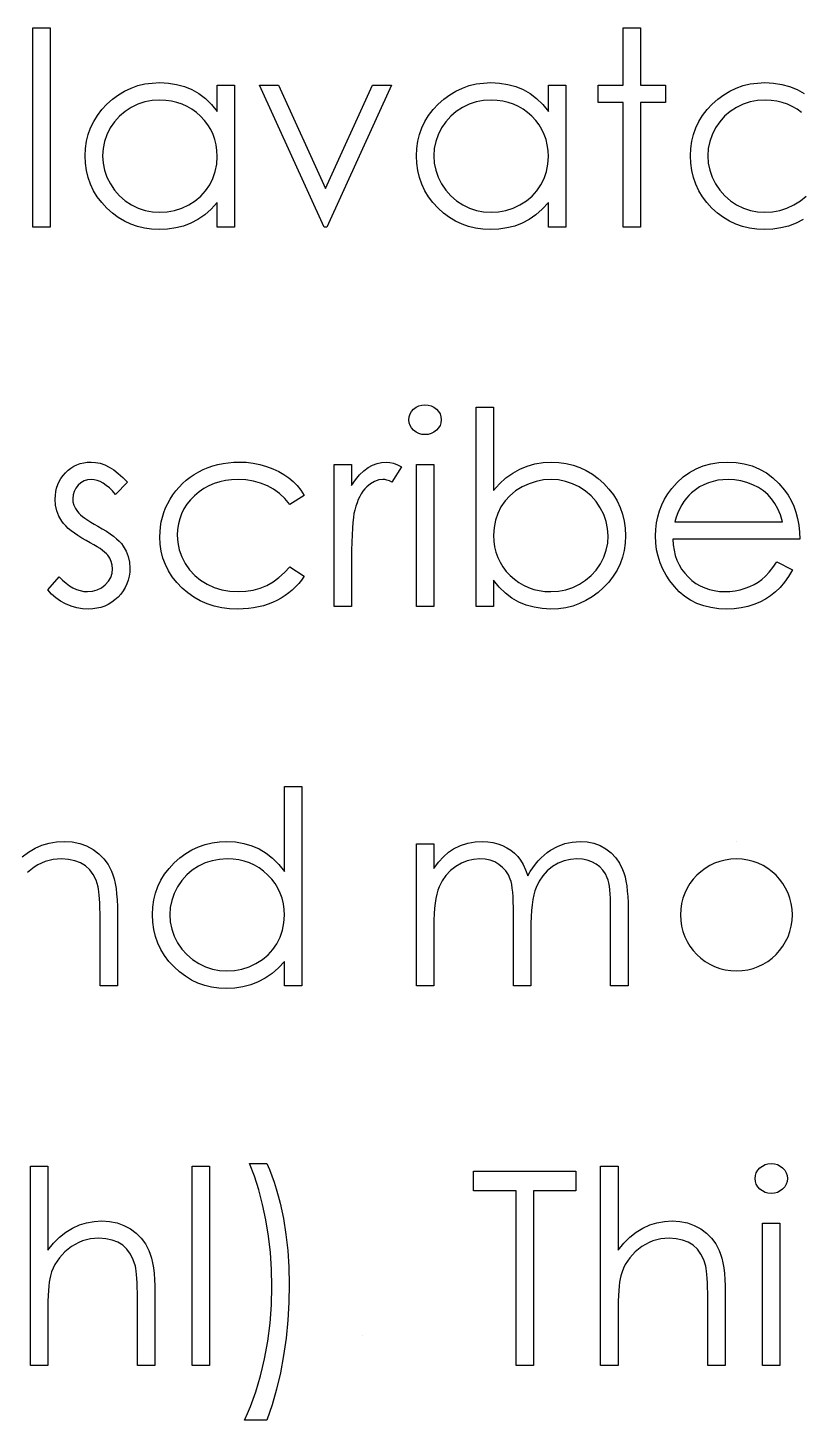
# Model space of a CAD drawing. Header units: millimetres. Extents: x 25 to 318, y 0 to 139.
# Drawn here: x 78.51 to 92.44, y 113.87 to 138.95 of the extents above; entities that cross this region are included whole.
import ezdxf

# ---------------------------------------------------------------- set-up
doc = ezdxf.new("R2010")
doc.units = ezdxf.units.MM

msp = doc.modelspace()

# ---------------------------------------------------------------- linework, layer by layer
at = {"color": 7, "linetype": 'Continuous'}
for p, q in [((91.277, 124.292), (91.277, 124.292)), ((84.545, 115.395), (84.545, 115.395))]:
    msp.add_line(p, q, dxfattribs=at)
at = {"color": 7, "linetype": 'Continuous', "flags": 128}
for points in [[(78.6, 138.946), (78.914, 138.946), (78.914, 138.946), (78.914, 135.356), (78.914, 135.356), (78.6, 135.356), (78.6, 135.356), (78.6, 138.946)], [(89.234, 138.946), (89.548, 138.946), (89.548, 138.946), (89.548, 137.914), (89.548, 137.914), (89.997, 137.914), (89.997, 137.914), (89.997, 137.6), (89.997, 137.6), (89.548, 137.6), (89.548, 137.6), (89.548, 135.356), (89.548, 135.356), (89.234, 135.356), (89.234, 135.356), (89.234, 137.6), (89.234, 137.6), (88.785, 137.6), (88.785, 137.6), (88.785, 137.914), (88.785, 137.914), (89.234, 137.914), (89.234, 137.914), (89.234, 138.946)], [(82.234, 137.914), (82.234, 135.356), (82.234, 135.356), (81.92, 135.356), (81.92, 135.356), (81.92, 135.799), (81.92, 135.799), (81.811, 135.681), (81.697, 135.58), (81.575, 135.496), (81.448, 135.428), (81.314, 135.377), (81.174, 135.341), (81.028, 135.318), (80.875, 135.311), (80.875, 135.311), (80.74, 135.318), (80.61, 135.336), (80.484, 135.366), (80.364, 135.408), (80.249, 135.463), (80.138, 135.529), (80.033, 135.608), (79.932, 135.699), (79.841, 135.799), (79.761, 135.903), (79.695, 136.013), (79.639, 136.129), (79.597, 136.249), (79.566, 136.375), (79.548, 136.506), (79.542, 136.642), (79.542, 136.642), (79.548, 136.775), (79.566, 136.904), (79.597, 137.028), (79.641, 137.147), (79.696, 137.26), (79.763, 137.369), (79.843, 137.474), (79.936, 137.572), (80.037, 137.663), (80.143, 137.741), (80.254, 137.808), (80.371, 137.862), (80.492, 137.905), (80.618, 137.935), (80.749, 137.952), (80.885, 137.959), (80.885, 137.959), (81.042, 137.951), (81.19, 137.928), (81.331, 137.889), (81.464, 137.835), (81.59, 137.764), (81.708, 137.674), (81.818, 137.567), (81.92, 137.441), (81.92, 137.441), (81.92, 137.914), (81.92, 137.914), (82.234, 137.914)], [(88.202, 137.914), (88.202, 135.356), (88.202, 135.356), (87.888, 135.356), (87.888, 135.356), (87.888, 135.799), (87.888, 135.799), (87.779, 135.681), (87.665, 135.58), (87.543, 135.496), (87.415, 135.428), (87.282, 135.377), (87.142, 135.341), (86.996, 135.318), (86.843, 135.311), (86.843, 135.311), (86.708, 135.318), (86.578, 135.336), (86.452, 135.366), (86.332, 135.408), (86.217, 135.463), (86.106, 135.529), (86.001, 135.608), (85.9, 135.699), (85.809, 135.799), (85.729, 135.903), (85.663, 136.013), (85.607, 136.129), (85.565, 136.249), (85.534, 136.375), (85.516, 136.506), (85.51, 136.642), (85.51, 136.642), (85.516, 136.775), (85.534, 136.904), (85.565, 137.028), (85.609, 137.147), (85.664, 137.26), (85.731, 137.369), (85.811, 137.474), (85.904, 137.572), (86.005, 137.663), (86.111, 137.741), (86.222, 137.808), (86.339, 137.862), (86.46, 137.905), (86.586, 137.935), (86.717, 137.952), (86.853, 137.959), (86.853, 137.959), (87.01, 137.951), (87.158, 137.928), (87.299, 137.889), (87.432, 137.835), (87.558, 137.764), (87.676, 137.674), (87.786, 137.567), (87.888, 137.441), (87.888, 137.441), (87.888, 137.914), (87.888, 137.914), (88.202, 137.914)], [(92.479, 135.496), (92.351, 135.428), (92.217, 135.377), (92.078, 135.341), (91.931, 135.318), (91.779, 135.311), (91.779, 135.311), (91.644, 135.318), (91.514, 135.336), (91.388, 135.366), (91.267, 135.408), (91.152, 135.463), (91.042, 135.529), (90.937, 135.608), (90.836, 135.699), (90.744, 135.799), (90.665, 135.903), (90.599, 136.013), (90.543, 136.129), (90.5, 136.249), (90.47, 136.375), (90.452, 136.506), (90.446, 136.642), (90.446, 136.642), (90.452, 136.775), (90.47, 136.904), (90.501, 137.028), (90.545, 137.147), (90.6, 137.26), (90.667, 137.369), (90.747, 137.474), (90.84, 137.572), (90.941, 137.663), (91.047, 137.741), (91.158, 137.808), (91.274, 137.862), (91.396, 137.905), (91.522, 137.935), (91.653, 137.952), (91.789, 137.959), (91.789, 137.959), (91.945, 137.951), (92.094, 137.928), (92.235, 137.889), (92.368, 137.835), (92.494, 137.764)], [(82.683, 137.914), (83.023, 137.914), (83.023, 137.914), (83.872, 136.052), (83.872, 136.052), (84.721, 137.914), (84.721, 137.914), (85.061, 137.914), (85.061, 137.914), (83.894, 135.356), (83.894, 135.356), (83.85, 135.356), (83.85, 135.356), (82.683, 137.914)], [(80.889, 137.645), (80.752, 137.636), (80.62, 137.612), (80.494, 137.57), (80.373, 137.513), (80.261, 137.441), (80.16, 137.354), (80.072, 137.256), (79.996, 137.143), (79.935, 137.022), (79.891, 136.897), (79.864, 136.77), (79.856, 136.639), (79.856, 136.639), (79.865, 136.508), (79.891, 136.381), (79.935, 136.256), (79.997, 136.134), (80.074, 136.02), (80.162, 135.92), (80.263, 135.833), (80.376, 135.759), (80.498, 135.7), (80.623, 135.659), (80.753, 135.634), (80.887, 135.625), (80.887, 135.625), (81.023, 135.634), (81.155, 135.658), (81.283, 135.7), (81.408, 135.758), (81.524, 135.83), (81.626, 135.914), (81.713, 136.01), (81.787, 136.118), (81.845, 136.235), (81.887, 136.36), (81.912, 136.491), (81.92, 136.629), (81.92, 136.629), (81.915, 136.735), (81.901, 136.837), (81.878, 136.934), (81.846, 137.027), (81.804, 137.115), (81.753, 137.199), (81.692, 137.279), (81.622, 137.354), (81.546, 137.422), (81.465, 137.481), (81.38, 137.531), (81.29, 137.572), (81.197, 137.604), (81.098, 137.626), (80.996, 137.64), (80.889, 137.645)], [(86.857, 137.645), (86.72, 137.636), (86.588, 137.612), (86.462, 137.57), (86.341, 137.513), (86.228, 137.441), (86.128, 137.354), (86.04, 137.256), (85.963, 137.143), (85.902, 137.022), (85.859, 136.897), (85.832, 136.77), (85.824, 136.639), (85.824, 136.639), (85.833, 136.508), (85.859, 136.381), (85.903, 136.256), (85.965, 136.134), (86.042, 136.02), (86.13, 135.92), (86.231, 135.833), (86.344, 135.759), (86.465, 135.7), (86.591, 135.659), (86.721, 135.634), (86.855, 135.625), (86.855, 135.625), (86.991, 135.634), (87.123, 135.658), (87.251, 135.7), (87.376, 135.758), (87.492, 135.83), (87.594, 135.914), (87.681, 136.01), (87.755, 136.118), (87.813, 136.235), (87.855, 136.36), (87.88, 136.491), (87.888, 136.629), (87.888, 136.629), (87.883, 136.735), (87.869, 136.837), (87.846, 136.934), (87.814, 137.027), (87.772, 137.115), (87.72, 137.199), (87.66, 137.279), (87.59, 137.354), (87.514, 137.422), (87.433, 137.481), (87.347, 137.531), (87.258, 137.572), (87.164, 137.604), (87.066, 137.626), (86.964, 137.64), (86.857, 137.645)], [(91.793, 137.645), (91.656, 137.636), (91.524, 137.612), (91.398, 137.57), (91.277, 137.513), (91.164, 137.441), (91.064, 137.354), (90.976, 137.256), (90.899, 137.143), (90.838, 137.022), (90.795, 136.897), (90.768, 136.77), (90.76, 136.639), (90.76, 136.639), (90.769, 136.508), (90.795, 136.381), (90.839, 136.256), (90.901, 136.134), (90.978, 136.02), (91.066, 135.92), (91.167, 135.833), (91.28, 135.759), (91.401, 135.7), (91.527, 135.659), (91.657, 135.634), (91.79, 135.625), (91.79, 135.625), (91.927, 135.634), (92.059, 135.658), (92.187, 135.7), (92.312, 135.758), (92.428, 135.83), (92.53, 135.914)], [(92.45, 137.422), (92.369, 137.481), (92.283, 137.531), (92.194, 137.572), (92.1, 137.604), (92.002, 137.626), (91.9, 137.64), (91.793, 137.645)], [(85.665, 132.158), (85.724, 132.153), (85.778, 132.138), (85.827, 132.113), (85.872, 132.078), (85.91, 132.037), (85.937, 131.991), (85.953, 131.941), (85.959, 131.887), (85.959, 131.887), (85.953, 131.834), (85.937, 131.785), (85.91, 131.74), (85.872, 131.698), (85.827, 131.664), (85.778, 131.639), (85.724, 131.624), (85.665, 131.619), (85.665, 131.619), (85.608, 131.624), (85.555, 131.639), (85.506, 131.664), (85.461, 131.698), (85.424, 131.74), (85.397, 131.785), (85.381, 131.834), (85.375, 131.887), (85.375, 131.887), (85.381, 131.941), (85.397, 131.991), (85.424, 132.037), (85.461, 132.078), (85.506, 132.113), (85.555, 132.138), (85.608, 132.153), (85.665, 132.158)], [(86.587, 128.523), (86.587, 132.113), (86.587, 132.113), (86.901, 132.113), (86.901, 132.113), (86.901, 130.616), (86.901, 130.616), (87.01, 130.736), (87.124, 130.839), (87.245, 130.927), (87.372, 130.999), (87.506, 131.054), (87.645, 131.094), (87.792, 131.118), (87.944, 131.125), (87.944, 131.125), (88.079, 131.119), (88.211, 131.101), (88.336, 131.071), (88.457, 131.029), (88.572, 130.974), (88.682, 130.907), (88.788, 130.829), (88.888, 130.738), (88.98, 130.638), (89.059, 130.534), (89.126, 130.424), (89.182, 130.309), (89.224, 130.189), (89.255, 130.063), (89.273, 129.933), (89.279, 129.797), (89.279, 129.797), (89.273, 129.663), (89.255, 129.534), (89.224, 129.41), (89.18, 129.291), (89.125, 129.176), (89.057, 129.068), (88.977, 128.963), (88.884, 128.864), (88.783, 128.774), (88.677, 128.695), (88.566, 128.629), (88.45, 128.575), (88.328, 128.532), (88.202, 128.502), (88.07, 128.484), (87.934, 128.478), (87.934, 128.478), (87.779, 128.486), (87.631, 128.509), (87.491, 128.548), (87.357, 128.602), (87.232, 128.674), (87.114, 128.763), (87.004, 128.871), (86.901, 128.996), (86.901, 128.996), (86.901, 128.523), (86.901, 128.523), (86.587, 128.523)], [(80.305, 130.762), (80.092, 130.542), (80.092, 130.542), (80.035, 130.605), (79.979, 130.66), (79.923, 130.706), (79.869, 130.744), (79.813, 130.774), (79.759, 130.795), (79.704, 130.807), (79.65, 130.811), (79.65, 130.811), (79.584, 130.805), (79.523, 130.785), (79.466, 130.753), (79.415, 130.708), (79.372, 130.654), (79.342, 130.596), (79.324, 130.534), (79.318, 130.467), (79.318, 130.467), (79.323, 130.407), (79.339, 130.349), (79.367, 130.291), (79.404, 130.235), (79.404, 130.235), (79.429, 130.206), (79.46, 130.177), (79.496, 130.145), (79.539, 130.113), (79.588, 130.079), (79.643, 130.045), (79.703, 130.009), (79.77, 129.971), (79.77, 129.971), (79.851, 129.925), (79.925, 129.88), (79.993, 129.834), (80.054, 129.789), (80.108, 129.744), (80.156, 129.7), (80.197, 129.656), (80.23, 129.612), (80.23, 129.612), (80.282, 129.522), (80.32, 129.426), (80.342, 129.324), (80.35, 129.217), (80.35, 129.217), (80.346, 129.141), (80.336, 129.068), (80.319, 128.998), (80.296, 128.932), (80.265, 128.867), (80.229, 128.806), (80.186, 128.748), (80.135, 128.693), (80.08, 128.642), (80.021, 128.599), (79.96, 128.562), (79.895, 128.532), (79.826, 128.508), (79.754, 128.491), (79.679, 128.482), (79.6, 128.478), (79.6, 128.478), (79.494, 128.484), (79.391, 128.501), (79.29, 128.53), (79.191, 128.57), (79.098, 128.62), (79.013, 128.68), (78.937, 128.748), (78.869, 128.824), (78.869, 128.824), (79.077, 129.061), (79.077, 129.061), (79.137, 128.998), (79.198, 128.944), (79.261, 128.897), (79.323, 128.859), (79.387, 128.83), (79.452, 128.809), (79.517, 128.796), (79.584, 128.792), (79.584, 128.792), (79.674, 128.8), (79.758, 128.823), (79.834, 128.861), (79.904, 128.915), (79.961, 128.979), (80.003, 129.049), (80.027, 129.123), (80.035, 129.204), (80.035, 129.204), (80.03, 129.27), (80.014, 129.333), (79.987, 129.392), (79.949, 129.448), (79.949, 129.448), (79.925, 129.474), (79.893, 129.503), (79.855, 129.534), (79.81, 129.566), (79.758, 129.6), (79.699, 129.635), (79.634, 129.672), (79.562, 129.711), (79.562, 129.711), (79.484, 129.755), (79.412, 129.8), (79.348, 129.844), (79.289, 129.887), (79.237, 129.931), (79.192, 129.974), (79.153, 130.018), (79.121, 130.06), (79.121, 130.06), (79.069, 130.15), (79.033, 130.246), (79.01, 130.347), (79.003, 130.454), (79.003, 130.454), (79.006, 130.525), (79.015, 130.593), (79.029, 130.657), (79.049, 130.719), (79.075, 130.777), (79.106, 130.832), (79.144, 130.885), (79.186, 130.934), (79.234, 130.979), (79.285, 131.017), (79.338, 131.05), (79.394, 131.078), (79.454, 131.099), (79.516, 131.114), (79.581, 131.123), (79.65, 131.125), (79.65, 131.125), (79.731, 131.12), (79.813, 131.103), (79.895, 131.074), (79.977, 131.034), (80.058, 130.983), (80.14, 130.921), (80.223, 130.847), (80.305, 130.762)], [(83.491, 130.526), (83.228, 130.363), (83.228, 130.363), (83.139, 130.468), (83.041, 130.559), (82.937, 130.636), (82.825, 130.699), (82.704, 130.748), (82.576, 130.783), (82.44, 130.804), (82.297, 130.811), (82.297, 130.811), (82.182, 130.806), (82.071, 130.793), (81.966, 130.77), (81.865, 130.738), (81.77, 130.697), (81.68, 130.647), (81.594, 130.588), (81.513, 130.519), (81.441, 130.444), (81.377, 130.365), (81.323, 130.282), (81.28, 130.195), (81.246, 130.105), (81.222, 130.01), (81.207, 129.911), (81.202, 129.809), (81.202, 129.809), (81.211, 129.675), (81.238, 129.545), (81.283, 129.419), (81.345, 129.297), (81.424, 129.184), (81.516, 129.084), (81.62, 128.998), (81.738, 128.925), (81.868, 128.866), (82.004, 128.825), (82.147, 128.801), (82.299, 128.792), (82.299, 128.792), (82.438, 128.799), (82.57, 128.82), (82.696, 128.855), (82.815, 128.904), (82.928, 128.967), (83.034, 129.045), (83.134, 129.136), (83.228, 129.241), (83.228, 129.241), (83.491, 129.068), (83.491, 129.068), (83.443, 129), (83.391, 128.936), (83.335, 128.876), (83.275, 128.819), (83.212, 128.767), (83.144, 128.719), (83.073, 128.674), (82.998, 128.633), (82.919, 128.597), (82.838, 128.565), (82.754, 128.538), (82.667, 128.517), (82.578, 128.5), (82.486, 128.488), (82.391, 128.48), (82.294, 128.478), (82.294, 128.478), (82.145, 128.484), (82.004, 128.502), (81.868, 128.531), (81.739, 128.573), (81.617, 128.626), (81.5, 128.691), (81.391, 128.768), (81.288, 128.857), (81.194, 128.955), (81.113, 129.058), (81.044, 129.165), (80.988, 129.278), (80.944, 129.396), (80.913, 129.519), (80.894, 129.648), (80.888, 129.781), (80.888, 129.781), (80.891, 129.871), (80.9, 129.96), (80.914, 130.048), (80.935, 130.133), (80.961, 130.218), (80.993, 130.3), (81.031, 130.381), (81.075, 130.46), (81.124, 130.537), (81.177, 130.608), (81.234, 130.676), (81.297, 130.739), (81.363, 130.798), (81.434, 130.853), (81.509, 130.903), (81.588, 130.949), (81.671, 130.991), (81.757, 131.027), (81.844, 131.057), (81.935, 131.081), (82.027, 131.101), (82.122, 131.114), (82.219, 131.123), (82.32, 131.125), (82.32, 131.125), (82.445, 131.121), (82.569, 131.106), (82.691, 131.082), (82.81, 131.048), (82.923, 131.006), (83.029, 130.958), (83.124, 130.904), (83.211, 130.844), (83.29, 130.778), (83.363, 130.703), (83.43, 130.619), (83.491, 130.526)], [(84.029, 131.081), (84.343, 131.081), (84.343, 131.081), (84.343, 130.704), (84.343, 130.704), (84.415, 130.808), (84.488, 130.896), (84.563, 130.968), (84.64, 131.026), (84.72, 131.069), (84.801, 131.101), (84.883, 131.119), (84.967, 131.125), (84.967, 131.125), (85.032, 131.12), (85.1, 131.104), (85.169, 131.076), (85.241, 131.038), (85.241, 131.038), (85.068, 130.766), (85.068, 130.766), (85.023, 130.785), (84.98, 130.8), (84.942, 130.809), (84.908, 130.811), (84.908, 130.811), (84.833, 130.803), (84.758, 130.778), (84.686, 130.736), (84.615, 130.677), (84.58, 130.641), (84.548, 130.6), (84.518, 130.555), (84.49, 130.506), (84.464, 130.451), (84.441, 130.392), (84.419, 130.328), (84.399, 130.26), (84.399, 130.26), (84.386, 130.199), (84.375, 130.124), (84.365, 130.035), (84.357, 129.932), (84.351, 129.816), (84.347, 129.685), (84.344, 129.541), (84.343, 129.382), (84.343, 129.382), (84.343, 128.523), (84.343, 128.523), (84.029, 128.523), (84.029, 128.523), (84.029, 131.081)], [(85.51, 131.081), (85.824, 131.081), (85.824, 131.081), (85.824, 128.523), (85.824, 128.523), (85.51, 128.523), (85.51, 128.523), (85.51, 131.081)], [(92.006, 129.331), (92.285, 129.184), (92.285, 129.184), (92.217, 129.067), (92.143, 128.962), (92.065, 128.868), (91.98, 128.787), (91.891, 128.716), (91.797, 128.654), (91.697, 128.601), (91.592, 128.557), (91.481, 128.522), (91.362, 128.498), (91.237, 128.483), (91.104, 128.478), (91.104, 128.478), (90.957, 128.484), (90.818, 128.503), (90.688, 128.535), (90.565, 128.579), (90.451, 128.636), (90.345, 128.705), (90.247, 128.787), (90.158, 128.882), (90.078, 128.984), (90.009, 129.09), (89.951, 129.199), (89.903, 129.312), (89.865, 129.428), (89.839, 129.547), (89.823, 129.669), (89.818, 129.795), (89.818, 129.795), (89.822, 129.913), (89.836, 130.028), (89.859, 130.139), (89.891, 130.248), (89.933, 130.353), (89.983, 130.454), (90.043, 130.553), (90.112, 130.649), (90.112, 130.649), (90.209, 130.76), (90.315, 130.858), (90.428, 130.939), (90.549, 131.006), (90.678, 131.058), (90.815, 131.096), (90.959, 131.118), (91.112, 131.125), (91.112, 131.125), (91.269, 131.118), (91.418, 131.094), (91.559, 131.055), (91.692, 131), (91.816, 130.929), (91.933, 130.842), (92.041, 130.74), (92.142, 130.622), (92.142, 130.622), (92.206, 130.53), (92.262, 130.433), (92.309, 130.33), (92.348, 130.222), (92.379, 130.109), (92.401, 129.99), (92.414, 129.865), (92.42, 129.734), (92.42, 129.734), (90.132, 129.734), (90.132, 129.734), (90.138, 129.633), (90.152, 129.537), (90.174, 129.445), (90.205, 129.358), (90.243, 129.276), (90.289, 129.198), (90.344, 129.125), (90.406, 129.056), (90.475, 128.995), (90.547, 128.941), (90.624, 128.895), (90.704, 128.858), (90.789, 128.829), (90.877, 128.809), (90.969, 128.796), (91.065, 128.792), (91.065, 128.792), (91.159, 128.796), (91.251, 128.807), (91.342, 128.826), (91.432, 128.852), (91.518, 128.884), (91.597, 128.922), (91.669, 128.964), (91.735, 129.011), (91.799, 129.068), (91.866, 129.141), (91.935, 129.228), (92.006, 129.331)], [(87.931, 128.792), (88.069, 128.801), (88.201, 128.825), (88.327, 128.866), (88.448, 128.924), (88.56, 128.996), (88.661, 129.082), (88.749, 129.181), (88.825, 129.293), (88.886, 129.414), (88.93, 129.539), (88.957, 129.666), (88.965, 129.797), (88.965, 129.797), (88.956, 129.928), (88.93, 130.056), (88.885, 130.181), (88.823, 130.303), (88.747, 130.417), (88.659, 130.517), (88.558, 130.604), (88.445, 130.677), (88.324, 130.736), (88.199, 130.778), (88.07, 130.803), (87.936, 130.811), (87.936, 130.811), (87.8, 130.803), (87.669, 130.778), (87.54, 130.736), (87.414, 130.677), (87.298, 130.605), (87.195, 130.52), (87.107, 130.424), (87.033, 130.316), (86.975, 130.199), (86.934, 130.076), (86.909, 129.945), (86.901, 129.807), (86.901, 129.807), (86.906, 129.701), (86.92, 129.599), (86.943, 129.502), (86.975, 129.409), (87.017, 129.321), (87.068, 129.237), (87.129, 129.157), (87.198, 129.082), (87.275, 129.014), (87.356, 128.955), (87.441, 128.906), (87.53, 128.865), (87.624, 128.833), (87.723, 128.81), (87.825, 128.796), (87.932, 128.792)], [(92.106, 130.049), (92.069, 130.173), (92.023, 130.283), (91.971, 130.381), (91.91, 130.465), (91.842, 130.539), (91.762, 130.606), (91.672, 130.665), (91.572, 130.716), (91.465, 130.758), (91.355, 130.788), (91.243, 130.806), (91.128, 130.811), (91.128, 130.811), (91.034, 130.808), (90.943, 130.797), (90.855, 130.778), (90.772, 130.752), (90.69, 130.717), (90.613, 130.677), (90.54, 130.628), (90.469, 130.572), (90.469, 130.572), (90.42, 130.525), (90.374, 130.473), (90.331, 130.417), (90.292, 130.354), (90.256, 130.286), (90.222, 130.212), (90.192, 130.133), (90.165, 130.049), (90.165, 130.049), (92.106, 130.049)], [(83.446, 125.279), (83.446, 121.69), (83.446, 121.69), (83.132, 121.69), (83.132, 121.69), (83.132, 122.132), (83.132, 122.132), (83.023, 122.014), (82.909, 121.913), (82.787, 121.829), (82.659, 121.762), (82.525, 121.711), (82.386, 121.674), (82.239, 121.652), (82.087, 121.645), (82.087, 121.645), (81.952, 121.651), (81.821, 121.669), (81.696, 121.699), (81.575, 121.741), (81.46, 121.796), (81.349, 121.863), (81.244, 121.941), (81.144, 122.032), (81.052, 122.132), (80.973, 122.236), (80.906, 122.347), (80.851, 122.462), (80.808, 122.583), (80.778, 122.708), (80.76, 122.839), (80.753, 122.975), (80.753, 122.975), (80.76, 123.109), (80.778, 123.238), (80.809, 123.361), (80.852, 123.48), (80.908, 123.594), (80.975, 123.702), (81.055, 123.807), (81.147, 123.906), (81.248, 123.996), (81.355, 124.075), (81.466, 124.141), (81.582, 124.195), (81.703, 124.238), (81.83, 124.268), (81.961, 124.286), (82.097, 124.292), (82.097, 124.292), (82.253, 124.284), (82.402, 124.258), (82.543, 124.216), (82.676, 124.157), (82.801, 124.081), (82.92, 123.989), (83.029, 123.878), (83.132, 123.752), (83.132, 123.752), (83.132, 125.279), (83.132, 125.279), (83.446, 125.279)], [(78.407, 124.015), (78.52, 124.102), (78.64, 124.172), (78.764, 124.224), (78.893, 124.262), (79.029, 124.284), (79.169, 124.292), (79.169, 124.292), (79.311, 124.283), (79.444, 124.256), (79.569, 124.211), (79.685, 124.148), (79.79, 124.069), (79.881, 123.978), (79.957, 123.874), (80.018, 123.758), (80.043, 123.693), (80.065, 123.618), (80.083, 123.536), (80.099, 123.445), (80.11, 123.346), (80.118, 123.238), (80.124, 123.121), (80.125, 122.996), (80.125, 122.996), (80.125, 121.69), (80.125, 121.69), (79.811, 121.69), (79.811, 121.69), (79.811, 122.893), (79.811, 122.893), (79.81, 122.997), (79.809, 123.093), (79.806, 123.179), (79.802, 123.257), (79.796, 123.325), (79.79, 123.383), (79.782, 123.434), (79.774, 123.475), (79.774, 123.475), (79.738, 123.592), (79.688, 123.695), (79.625, 123.781), (79.549, 123.852), (79.459, 123.907), (79.357, 123.946), (79.242, 123.97), (79.114, 123.978), (79.114, 123.978), (79.038, 123.975), (78.965, 123.966), (78.893, 123.951), (78.823, 123.93), (78.755, 123.902), (78.689, 123.869), (78.626, 123.829), (78.564, 123.783), (78.506, 123.733)], [(85.51, 124.247), (85.824, 124.247), (85.824, 124.247), (85.824, 123.803), (85.824, 123.803), (85.911, 123.918), (85.999, 124.016), (86.088, 124.097), (86.179, 124.162), (86.179, 124.162), (86.306, 124.219), (86.436, 124.26), (86.569, 124.284), (86.706, 124.292), (86.706, 124.292), (86.798, 124.287), (86.888, 124.274), (86.976, 124.251), (87.061, 124.219), (87.141, 124.179), (87.214, 124.133), (87.279, 124.081), (87.336, 124.023), (87.387, 123.956), (87.435, 123.875), (87.479, 123.782), (87.52, 123.674), (87.52, 123.674), (87.562, 123.748), (87.607, 123.817), (87.655, 123.881), (87.704, 123.941), (87.757, 123.996), (87.812, 124.047), (87.869, 124.093), (87.929, 124.134), (88.054, 124.203), (88.185, 124.253), (88.319, 124.282), (88.458, 124.292), (88.458, 124.292), (88.586, 124.284), (88.707, 124.259), (88.82, 124.217), (88.925, 124.159), (89.02, 124.086), (89.102, 124), (89.17, 123.901), (89.226, 123.788), (89.249, 123.725), (89.269, 123.654), (89.285, 123.576), (89.299, 123.491), (89.31, 123.398), (89.318, 123.298), (89.323, 123.19), (89.324, 123.075), (89.324, 123.075), (89.324, 121.69), (89.324, 121.69), (89.01, 121.69), (89.01, 121.69), (89.01, 123.076), (89.01, 123.076), (89.009, 123.175), (89.006, 123.265), (89.001, 123.347), (88.995, 123.421), (88.987, 123.487), (88.976, 123.545), (88.964, 123.596), (88.95, 123.638), (88.915, 123.711), (88.87, 123.777), (88.814, 123.834), (88.747, 123.885), (88.672, 123.925), (88.589, 123.955), (88.5, 123.972), (88.403, 123.978), (88.403, 123.978), (88.285, 123.97), (88.172, 123.943), (88.063, 123.9), (87.96, 123.838), (87.866, 123.762), (87.786, 123.674), (87.72, 123.575), (87.666, 123.464), (87.645, 123.401), (87.626, 123.328), (87.61, 123.245), (87.597, 123.153), (87.587, 123.05), (87.58, 122.938), (87.575, 122.816), (87.574, 122.684), (87.574, 122.684), (87.574, 121.69), (87.574, 121.69), (87.26, 121.69), (87.26, 121.69), (87.26, 122.99), (87.26, 122.99), (87.259, 123.1), (87.256, 123.202), (87.251, 123.294), (87.245, 123.376), (87.237, 123.45), (87.227, 123.514), (87.215, 123.569), (87.201, 123.615), (87.167, 123.693), (87.121, 123.763), (87.064, 123.825), (86.997, 123.878), (86.921, 123.922), (86.838, 123.953), (86.748, 123.972), (86.651, 123.978), (86.651, 123.978), (86.538, 123.97), (86.428, 123.944), (86.321, 123.901), (86.219, 123.841), (86.125, 123.767), (86.043, 123.681), (85.975, 123.583), (85.921, 123.473), (85.898, 123.412), (85.879, 123.343), (85.862, 123.266), (85.848, 123.181), (85.837, 123.089), (85.83, 122.989), (85.825, 122.881), (85.824, 122.766), (85.824, 122.766), (85.824, 121.69), (85.824, 121.69), (85.51, 121.69), (85.51, 121.69), (85.51, 124.247)], [(82.101, 123.978), (81.964, 123.97), (81.832, 123.945), (81.706, 123.904), (81.584, 123.846), (81.472, 123.774), (81.372, 123.688), (81.283, 123.589), (81.207, 123.476), (81.146, 123.355), (81.103, 123.231), (81.076, 123.103), (81.068, 122.972), (81.068, 122.972), (81.077, 122.842), (81.103, 122.714), (81.147, 122.589), (81.208, 122.467), (81.286, 122.354), (81.374, 122.253), (81.475, 122.166), (81.588, 122.093), (81.709, 122.034), (81.835, 121.992), (81.964, 121.967), (82.098, 121.959), (82.098, 121.959), (82.234, 121.967), (82.367, 121.992), (82.495, 122.033), (82.62, 122.091), (82.735, 122.164), (82.838, 122.248), (82.925, 122.344), (82.998, 122.451), (83.057, 122.568), (83.099, 122.693), (83.123, 122.824), (83.132, 122.963), (83.132, 122.963), (83.127, 123.069), (83.113, 123.17), (83.09, 123.268), (83.057, 123.36), (83.015, 123.449), (82.964, 123.533), (82.904, 123.612), (82.834, 123.687), (82.757, 123.755), (82.677, 123.815), (82.591, 123.864), (82.502, 123.905), (82.408, 123.937), (82.31, 123.96), (82.208, 123.974), (82.101, 123.978)], [(78.555, 118.446), (78.869, 118.446), (78.869, 118.446), (78.869, 116.931), (78.869, 116.931), (78.973, 117.055), (79.082, 117.162), (79.196, 117.253), (79.315, 117.327), (79.439, 117.384), (79.569, 117.426), (79.702, 117.45), (79.842, 117.459), (79.842, 117.459), (79.984, 117.45), (80.117, 117.423), (80.242, 117.377), (80.358, 117.314), (80.463, 117.236), (80.554, 117.145), (80.63, 117.042), (80.691, 116.926), (80.716, 116.861), (80.738, 116.786), (80.756, 116.704), (80.772, 116.613), (80.783, 116.513), (80.791, 116.405), (80.797, 116.288), (80.798, 116.162), (80.798, 116.162), (80.798, 114.856), (80.798, 114.856), (80.484, 114.856), (80.484, 114.856), (80.484, 116.059), (80.484, 116.059), (80.483, 116.164), (80.482, 116.259), (80.479, 116.345), (80.475, 116.423), (80.47, 116.491), (80.464, 116.55), (80.456, 116.601), (80.448, 116.641), (80.448, 116.641), (80.41, 116.759), (80.359, 116.861), (80.296, 116.948), (80.22, 117.018), (80.131, 117.074), (80.029, 117.113), (79.914, 117.137), (79.787, 117.145), (79.787, 117.145), (79.711, 117.142), (79.637, 117.133), (79.565, 117.117), (79.496, 117.096), (79.428, 117.068), (79.362, 117.035), (79.299, 116.995), (79.237, 116.95), (79.179, 116.899), (79.126, 116.847), (79.078, 116.791), (79.036, 116.732), (78.999, 116.67), (78.966, 116.606), (78.939, 116.538), (78.917, 116.467), (78.917, 116.467), (78.906, 116.416), (78.896, 116.355), (78.888, 116.284), (78.881, 116.203), (78.876, 116.113), (78.872, 116.012), (78.87, 115.902), (78.869, 115.781), (78.869, 115.781), (78.869, 114.856), (78.869, 114.856), (78.555, 114.856), (78.555, 114.856), (78.555, 118.446)], [(81.471, 118.446), (81.785, 118.446), (81.785, 118.446), (81.785, 114.856), (81.785, 114.856), (81.471, 114.856), (81.471, 114.856), (81.471, 118.446)], [(82.817, 113.869), (82.414, 113.869), (82.414, 113.869), (82.469, 113.99), (82.521, 114.116), (82.571, 114.246), (82.617, 114.382), (82.66, 114.523), (82.701, 114.668), (82.738, 114.818), (82.773, 114.973), (82.832, 115.292), (82.874, 115.615), (82.899, 115.944), (82.907, 116.277), (82.907, 116.277), (82.9, 116.585), (82.881, 116.887), (82.846, 117.185), (82.799, 117.476), (82.74, 117.755), (82.672, 118.018), (82.592, 118.263), (82.503, 118.491), (82.503, 118.491), (82.818, 118.491), (82.818, 118.491), (82.863, 118.384), (82.906, 118.272), (82.947, 118.155), (82.985, 118.034), (83.021, 117.908), (83.054, 117.778), (83.085, 117.642), (83.113, 117.502), (83.16, 117.215), (83.194, 116.922), (83.214, 116.623), (83.221, 116.319), (83.221, 116.319), (83.215, 115.991), (83.195, 115.667), (83.163, 115.347), (83.118, 115.032), (83.06, 114.724), (82.991, 114.427), (82.91, 114.142), (82.818, 113.869)], [(88.83, 118.446), (89.144, 118.446), (89.144, 118.446), (89.144, 116.931), (89.144, 116.931), (89.248, 117.055), (89.358, 117.162), (89.471, 117.253), (89.59, 117.327), (89.714, 117.384), (89.844, 117.426), (89.978, 117.45), (90.118, 117.459), (90.118, 117.459), (90.259, 117.45), (90.392, 117.423), (90.517, 117.377), (90.634, 117.314), (90.739, 117.236), (90.83, 117.145), (90.906, 117.042), (90.967, 116.926), (90.992, 116.861), (91.014, 116.786), (91.032, 116.704), (91.047, 116.613), (91.059, 116.513), (91.067, 116.405), (91.073, 116.288), (91.074, 116.162), (91.074, 116.162), (91.074, 114.856), (91.074, 114.856), (90.76, 114.856), (90.76, 114.856), (90.76, 116.059), (90.76, 116.059), (90.759, 116.164), (90.758, 116.259), (90.755, 116.345), (90.751, 116.423), (90.746, 116.491), (90.74, 116.55), (90.732, 116.601), (90.723, 116.641), (90.723, 116.641), (90.686, 116.759), (90.635, 116.861), (90.572, 116.948), (90.496, 117.018), (90.406, 117.074), (90.305, 117.113), (90.19, 117.137), (90.062, 117.145), (90.062, 117.145), (89.986, 117.142), (89.913, 117.133), (89.841, 117.117), (89.771, 117.096), (89.703, 117.068), (89.638, 117.035), (89.574, 116.995), (89.513, 116.95), (89.454, 116.899), (89.402, 116.847), (89.354, 116.791), (89.311, 116.732), (89.274, 116.67), (89.242, 116.606), (89.215, 116.538), (89.193, 116.467), (89.193, 116.467), (89.182, 116.416), (89.172, 116.355), (89.163, 116.284), (89.156, 116.203), (89.151, 116.113), (89.147, 116.012), (89.145, 115.902), (89.144, 115.781), (89.144, 115.781), (89.144, 114.856), (89.144, 114.856), (88.83, 114.856), (88.83, 114.856), (88.83, 118.446)], [(91.903, 118.491), (91.961, 118.486), (92.015, 118.471), (92.065, 118.446), (92.109, 118.412), (92.147, 118.37), (92.174, 118.324), (92.19, 118.274), (92.196, 118.22), (92.196, 118.22), (92.19, 118.168), (92.174, 118.119), (92.147, 118.073), (92.109, 118.032), (92.065, 117.997), (92.015, 117.972), (91.961, 117.957), (91.903, 117.952), (91.903, 117.952), (91.845, 117.957), (91.793, 117.972), (91.743, 117.997), (91.698, 118.032), (91.661, 118.073), (91.634, 118.119), (91.618, 118.168), (91.612, 118.22), (91.612, 118.22), (91.618, 118.274), (91.634, 118.324), (91.661, 118.37), (91.698, 118.412), (91.743, 118.446), (91.793, 118.471), (91.845, 118.486), (91.903, 118.491)], [(86.542, 117.997), (86.542, 118.356), (86.542, 118.356), (88.382, 118.356), (88.382, 118.356), (88.382, 117.997), (88.382, 117.997), (87.619, 117.997), (87.619, 117.997), (87.619, 114.856), (87.619, 114.856), (87.305, 114.856), (87.305, 114.856), (87.305, 117.997), (87.305, 117.997), (86.542, 117.997)], [(91.747, 117.414), (92.061, 117.414), (92.061, 117.414), (92.061, 114.856), (92.061, 114.856), (91.747, 114.856), (91.747, 114.856), (91.747, 117.414)]]:
    msp.add_lwpolyline(points, dxfattribs=at)
at = {"color": 7, "linetype": 'Continuous'}
msp.add_arc((91.276, 122.969), 1.009, 90.0014, 89.9986, dxfattribs=at)

doc.saveas('drawing.dxf')
